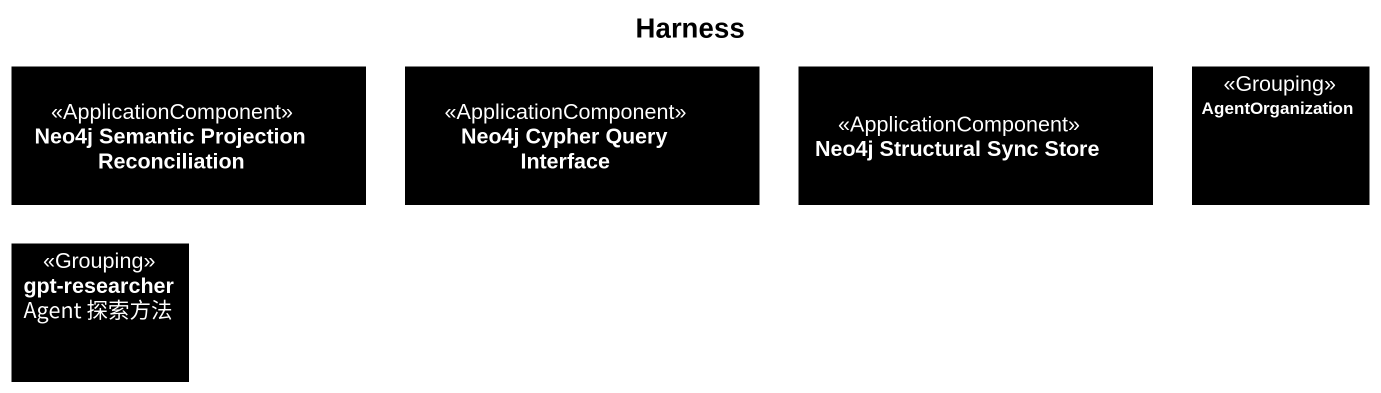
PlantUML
@startuml
title Harness
allowmixing
hide circle
hide empty members
component "Neo4j Semantic Projection Reconciliation" as Neo4j_Semantic_Projection <<ApplicationComponent>> #000000
component "Neo4j Cypher Query Interface" as Neo4j_Cypher_Query_Interface <<ApplicationComponent>> #000000
component "Neo4j Structural Sync Store" as Neo4j_Structural_Sync_Store <<ApplicationComponent>> #000000
class AgentOrganization <<Grouping>> #000000
class "gpt-researcher Agent 探索方法" as gpt_researcher_Agent_探索方法 <<Grouping>> #000000
@enduml
